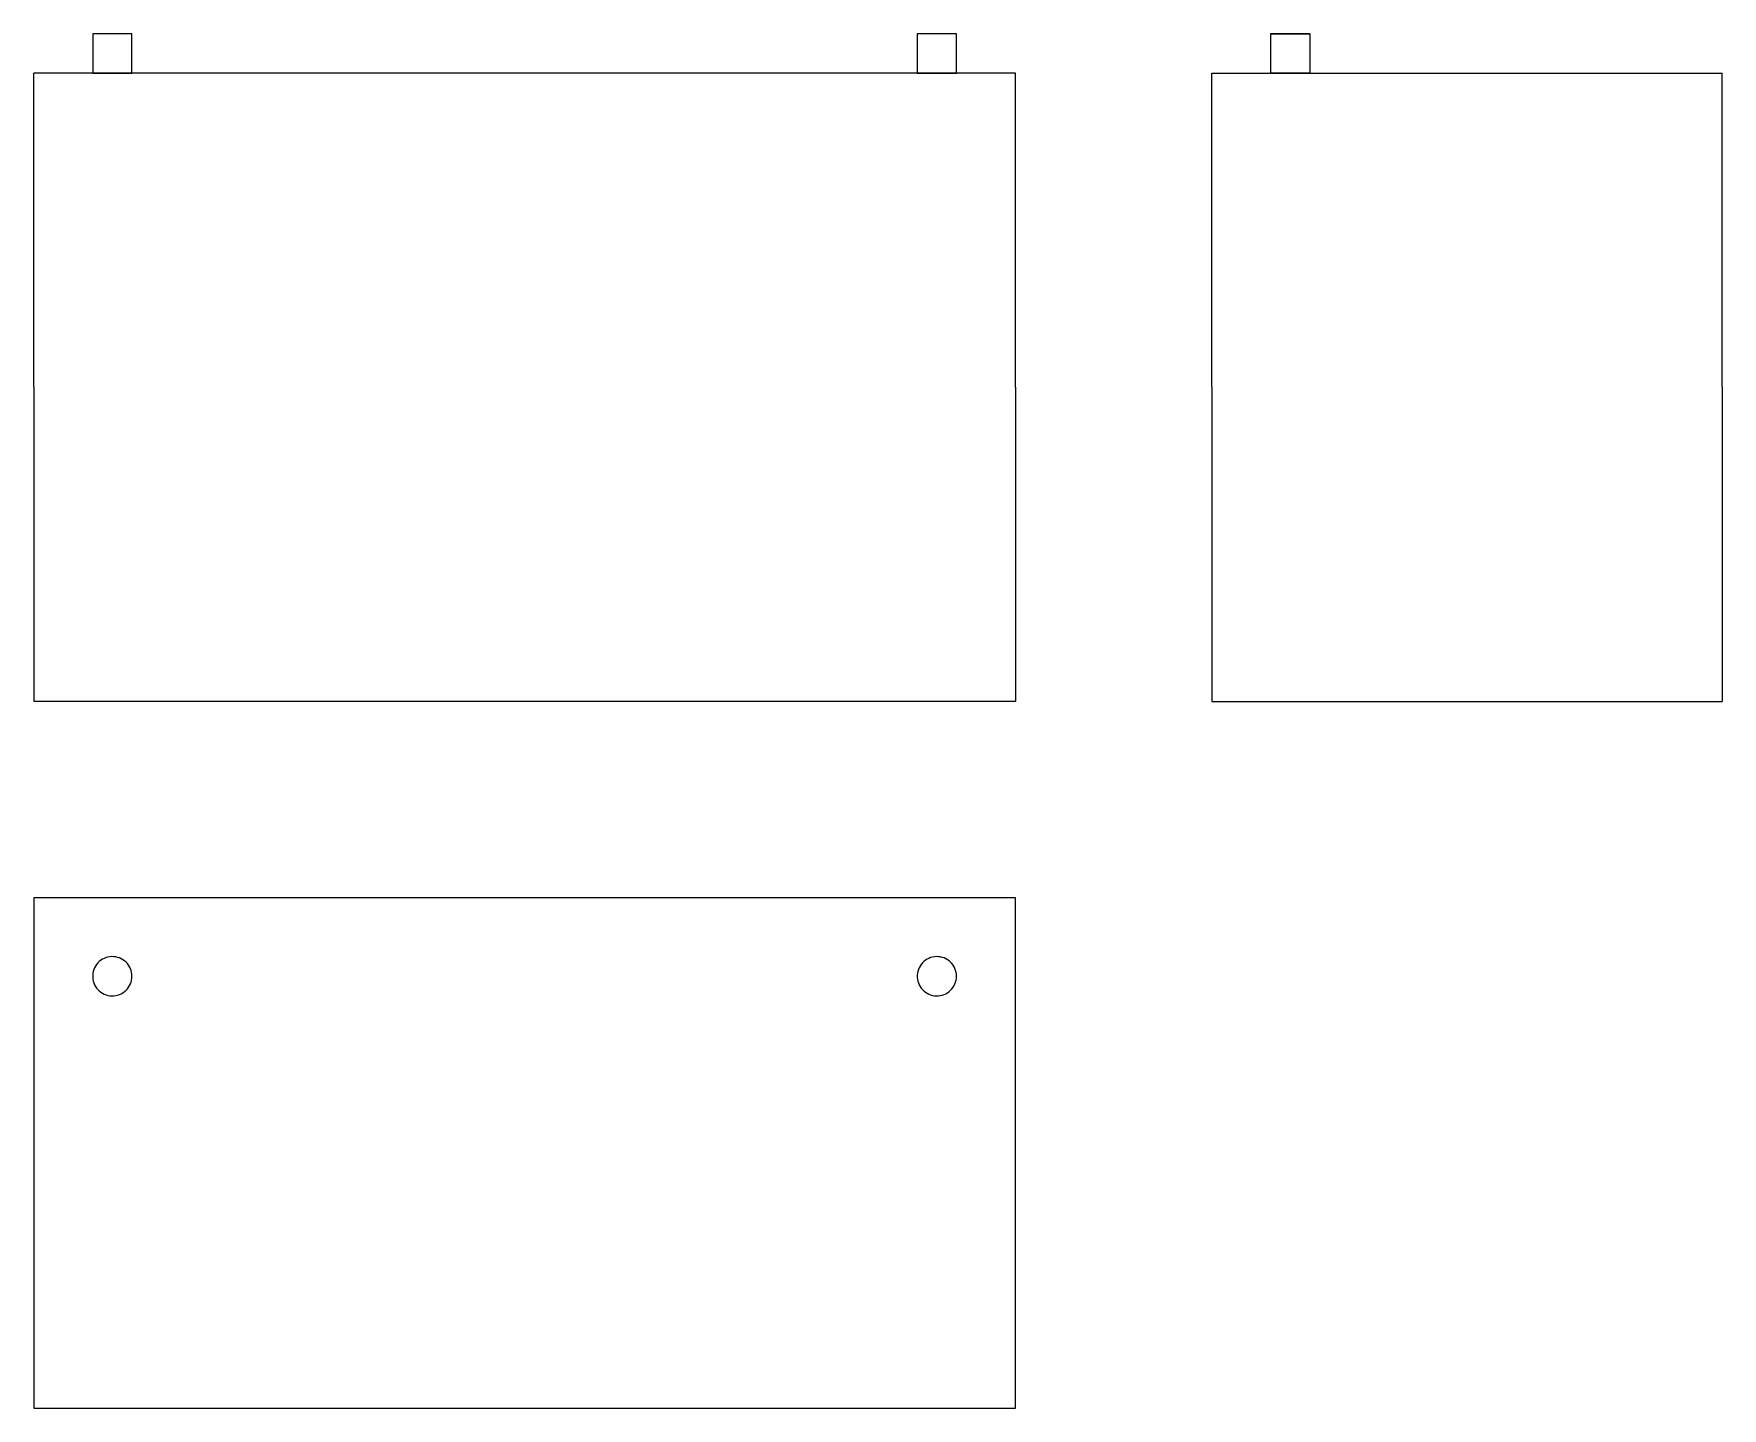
# Model space of a CAD drawing. Extents: x 0 to 2.58, y 0 to 2.1.
import ezdxf

# ---------------------------------------------------------------- set-up
doc = ezdxf.new("R2010")
doc.units = 0
doc.linetypes.add('HIDDEN', pattern=[0.075, 0.050025, -0.024975])
for name, color, linetype in [('FRONT', 7, 'CONTINUOUS'), ('FRONT_HID', 7, 'HIDDEN'), ('LEFT', 7, 'CONTINUOUS'), ('LEFT_HID', 7, 'HIDDEN'), ('TOP', 7, 'CONTINUOUS')]:
    doc.layers.add(name, color=color, linetype=linetype)

msp = doc.modelspace()

# ---------------------------------------------------------------- linework, layer by layer
at = {"layer": 'FRONT'}
for p, q in [((0.15, 2.1), (0.09, 2.1)), ((0.09, 2.1), (0.09, 2.04)), ((0.15, 2.04), (0.15, 2.1)), ((1.41, 2.1), (1.35, 2.1)), ((1.35, 2.1), (1.35, 2.04)), ((1.41, 2.04), (1.41, 2.1)), ((0, 1.56), (0, 2.04)), ((1.5, 2.04), (0, 2.04)), ((1.5, 1.56), (1.5, 2.04)), ((0, 1.56), (0, 1.08)), ((1.5, 1.56), (1.5, 1.08)), ((1.5, 1.08), (0, 1.08))]:
    msp.add_line(p, q, dxfattribs=at)
at = {"layer": 'FRONT_HID', "linetype": 'HIDDEN'}
for p, q in [((0.15, 2.04), (0.09, 2.04)), ((0.09, 2.04), (0.15, 2.04)), ((1.41, 2.04), (1.35, 2.04)), ((1.35, 2.04), (1.41, 2.04))]:
    msp.add_line(p, q, dxfattribs=at)
at = {"layer": 'LEFT'}
for p, q in [((1.89, 2.1), (1.95, 2.1)), ((1.89, 2.1), (1.89, 2.04)), ((1.95, 2.1), (1.95, 2.04)), ((1.8, 1.56), (1.8, 2.04)), ((1.8, 2.04), (2.58, 2.04)), ((2.58, 1.56), (2.58, 2.04)), ((1.8, 1.56), (1.8, 1.08)), ((2.58, 1.56), (2.58, 1.08)), ((1.8, 1.08), (2.58, 1.08))]:
    msp.add_line(p, q, dxfattribs=at)
at = {"layer": 'LEFT_HID', "linetype": 'HIDDEN'}
for p, q in [((1.92, 2.1), (1.89, 2.1)), ((1.92, 2.1), (1.89, 2.1)), ((1.95, 2.1), (1.92, 2.1)), ((1.95, 2.1), (1.92, 2.1)), ((1.92, 2.04), (1.89, 2.04)), ((1.89, 2.04), (1.95, 2.04)), ((1.92, 2.04), (1.89, 2.04)), ((1.89, 2.04), (1.95, 2.04)), ((1.95, 2.04), (1.92, 2.04)), ((1.95, 2.04), (1.92, 2.04))]:
    msp.add_line(p, q, dxfattribs=at)
at = {"layer": 'TOP'}
for p, q in [((0, 0.78), (0, 0)), ((1.5, 0.78), (0, 0.78)), ((1.5, 0), (1.5, 0.78)), ((0.092971, 0.673017), (0.091809, 0.670261)), ((0.094401, 0.675643), (0.092971, 0.673017)), ((0.096086, 0.678114), (0.094401, 0.675643)), ((0.098008, 0.680405), (0.096086, 0.678114)), ((0.100149, 0.682493), (0.098008, 0.680405)), ((0.102488, 0.684358), (0.100149, 0.682493)), ((0.105, 0.685981), (0.102488, 0.684358)), ((0.107661, 0.687345), (0.105, 0.685981)), ((0.110445, 0.688438), (0.107661, 0.687345)), ((0.113324, 0.689248), (0.110445, 0.688438)), ((0.11627, 0.689767), (0.113324, 0.689248)), ((0.119252, 0.689991), (0.11627, 0.689767)), ((0.122242, 0.689916), (0.119252, 0.689991)), ((0.125209, 0.689544), (0.122242, 0.689916)), ((0.128125, 0.688879), (0.125209, 0.689544)), ((0.13096, 0.687926), (0.128125, 0.688879)), ((0.133686, 0.686696), (0.13096, 0.687926)), ((0.136276, 0.685201), (0.133686, 0.686696)), ((0.138705, 0.683455), (0.136276, 0.685201)), ((0.140947, 0.681476), (0.138705, 0.683455)), ((0.142981, 0.679284), (0.140947, 0.681476)), ((0.144787, 0.6769), (0.142981, 0.679284)), ((0.146347, 0.674348), (0.144787, 0.6769)), ((0.147644, 0.671653), (0.146347, 0.674348)), ((0.148667, 0.668843), (0.147644, 0.671653)), ((1.352971, 0.673017), (1.351809, 0.670261)), ((1.354401, 0.675643), (1.352971, 0.673017)), ((1.356086, 0.678114), (1.354401, 0.675643)), ((1.358008, 0.680405), (1.356086, 0.678114)), ((1.360149, 0.682493), (1.358008, 0.680405)), ((1.362488, 0.684358), (1.360149, 0.682493)), ((1.365, 0.685981), (1.362488, 0.684358)), ((1.367661, 0.687345), (1.365, 0.685981)), ((1.370445, 0.688438), (1.367661, 0.687345)), ((1.373324, 0.689248), (1.370445, 0.688438)), ((1.37627, 0.689767), (1.373324, 0.689248)), ((1.379252, 0.689991), (1.37627, 0.689767)), ((1.382242, 0.689916), (1.379252, 0.689991)), ((1.385209, 0.689544), (1.382242, 0.689916)), ((1.388125, 0.688879), (1.385209, 0.689544)), ((1.39096, 0.687926), (1.388125, 0.688879)), ((1.393686, 0.686696), (1.39096, 0.687926)), ((1.396276, 0.685201), (1.393686, 0.686696)), ((1.398705, 0.683455), (1.396276, 0.685201)), ((1.400947, 0.681476), (1.398705, 0.683455)), ((1.402981, 0.679284), (1.400947, 0.681476)), ((1.404787, 0.6769), (1.402981, 0.679284)), ((1.406347, 0.674348), (1.404787, 0.6769)), ((1.407644, 0.671653), (1.406347, 0.674348)), ((1.408667, 0.668843), (1.407644, 0.671653)), ((0.090335, 0.664471), (0.090037, 0.661495)), ((0.090037, 0.661495), (0.090037, 0.658505)), ((0.090037, 0.658505), (0.090335, 0.655529)), ((0.090928, 0.667403), (0.090335, 0.664471)), ((0.090335, 0.655529), (0.090928, 0.652597)), ((0.091809, 0.670261), (0.090928, 0.667403)), ((0.090928, 0.652597), (0.091809, 0.649739)), ((0.091809, 0.649739), (0.092971, 0.646983)), ((0.092971, 0.646983), (0.094401, 0.644357)), ((0.144787, 0.6431), (0.146347, 0.645652)), ((0.146347, 0.645652), (0.147644, 0.648347)), ((0.147644, 0.648347), (0.148667, 0.651157)), ((0.149405, 0.665944), (0.148667, 0.668843)), ((0.148667, 0.651157), (0.149405, 0.654056)), ((0.149851, 0.662987), (0.149405, 0.665944)), ((0.149405, 0.654056), (0.149851, 0.657013)), ((0.15, 0.66), (0.149851, 0.662987)), ((0.149851, 0.657013), (0.15, 0.66)), ((1.350335, 0.664471), (1.350037, 0.661495)), ((1.350037, 0.661495), (1.350037, 0.658505)), ((1.350037, 0.658505), (1.350335, 0.655529)), ((1.350928, 0.667403), (1.350335, 0.664471)), ((1.350335, 0.655529), (1.350928, 0.652597)), ((1.351809, 0.670261), (1.350928, 0.667403)), ((1.350928, 0.652597), (1.351809, 0.649739)), ((1.351809, 0.649739), (1.352971, 0.646983)), ((1.352971, 0.646983), (1.354401, 0.644357)), ((1.404787, 0.6431), (1.406347, 0.645652)), ((1.406347, 0.645652), (1.407644, 0.648347)), ((1.407644, 0.648347), (1.408667, 0.651157)), ((1.409405, 0.665944), (1.408667, 0.668843)), ((1.408667, 0.651157), (1.409405, 0.654056)), ((1.409851, 0.662987), (1.409405, 0.665944)), ((1.409405, 0.654056), (1.409851, 0.657013)), ((1.41, 0.66), (1.409851, 0.662987)), ((1.409851, 0.657013), (1.41, 0.66)), ((0.094401, 0.644357), (0.096086, 0.641886)), ((0.096086, 0.641886), (0.098008, 0.639595)), ((0.098008, 0.639595), (0.100149, 0.637507)), ((0.100149, 0.637507), (0.102488, 0.635642)), ((0.102488, 0.635642), (0.105, 0.634019)), ((0.105, 0.634019), (0.107661, 0.632655)), ((0.107661, 0.632655), (0.110445, 0.631562)), ((0.110445, 0.631562), (0.113324, 0.630752)), ((0.113324, 0.630752), (0.11627, 0.630233)), ((0.11627, 0.630233), (0.119252, 0.630009)), ((0.119252, 0.630009), (0.122242, 0.630084)), ((0.122242, 0.630084), (0.125209, 0.630456)), ((0.125209, 0.630456), (0.128125, 0.631121)), ((0.128125, 0.631121), (0.13096, 0.632074)), ((0.13096, 0.632074), (0.133686, 0.633304)), ((0.133686, 0.633304), (0.136276, 0.634799)), ((0.136276, 0.634799), (0.138705, 0.636545)), ((0.138705, 0.636545), (0.140947, 0.638524)), ((0.140947, 0.638524), (0.142981, 0.640716)), ((0.142981, 0.640716), (0.144787, 0.6431)), ((1.354401, 0.644357), (1.356086, 0.641886)), ((1.356086, 0.641886), (1.358008, 0.639595)), ((1.358008, 0.639595), (1.360149, 0.637507)), ((1.360149, 0.637507), (1.362488, 0.635642)), ((1.362488, 0.635642), (1.365, 0.634019)), ((1.365, 0.634019), (1.367661, 0.632655)), ((1.367661, 0.632655), (1.370445, 0.631562)), ((1.370445, 0.631562), (1.373324, 0.630752)), ((1.373324, 0.630752), (1.37627, 0.630233)), ((1.37627, 0.630233), (1.379252, 0.630009)), ((1.379252, 0.630009), (1.382242, 0.630084)), ((1.382242, 0.630084), (1.385209, 0.630456)), ((1.385209, 0.630456), (1.388125, 0.631121)), ((1.388125, 0.631121), (1.39096, 0.632074)), ((1.39096, 0.632074), (1.393686, 0.633304)), ((1.393686, 0.633304), (1.396276, 0.634799)), ((1.396276, 0.634799), (1.398705, 0.636545)), ((1.398705, 0.636545), (1.400947, 0.638524)), ((1.400947, 0.638524), (1.402981, 0.640716)), ((1.402981, 0.640716), (1.404787, 0.6431)), ((0, 0), (1.5, 0))]:
    msp.add_line(p, q, dxfattribs=at)

doc.saveas('drawing.dxf')
